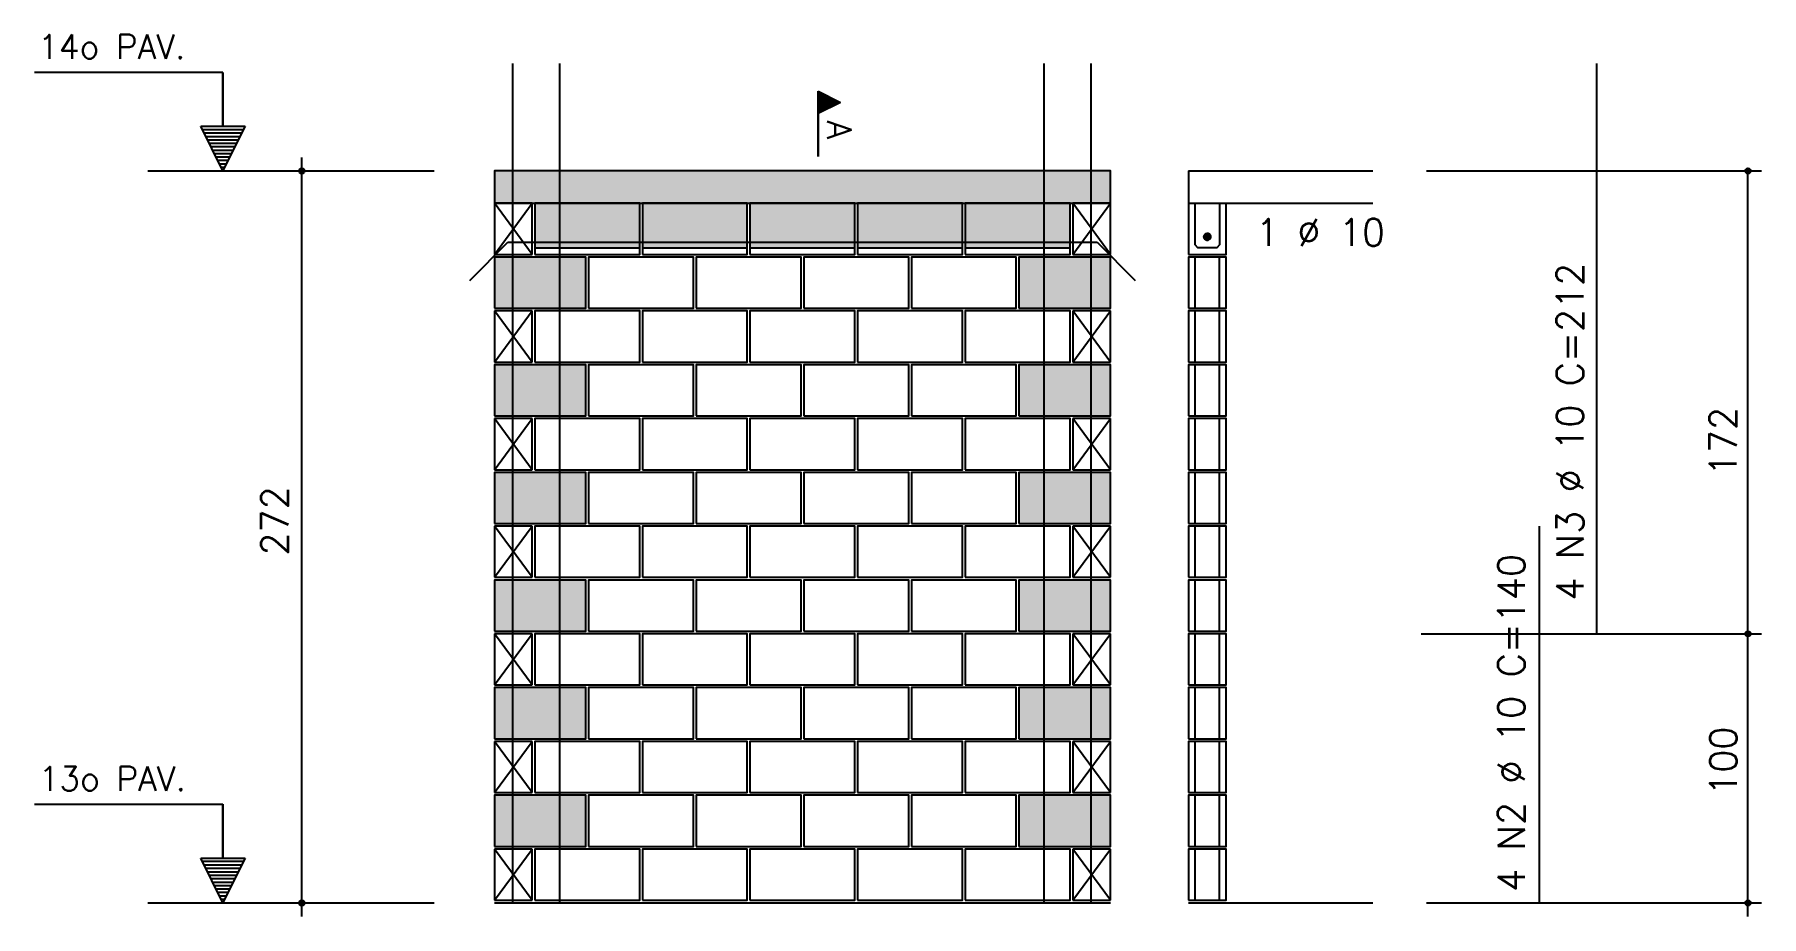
# Model space of a CAD drawing. Extents: x -1 to 122, y -1 to 61.
# Drawn here: x 64.99 to 77.83, y 9.88 to 16.44 of the extents above; entities that cross this region are included whole.
import ezdxf

# ---------------------------------------------------------------- set-up
doc = ezdxf.new("R2010")
doc.units = 0
doc.header["$MEASUREMENT"] = 0
for name, color, linetype in [('PENA_01', 1, 'CONTINUOUS'), ('PENA_02', 2, 'CONTINUOUS'), ('PENA_03', 3, 'CONTINUOUS'), ('PENA_05', 5, 'CONTINUOUS'), ('PENA_09', 254, 'CONTINUOUS'), ('PENA_11', 252, 'CONTINUOUS'), ('PENA_21', 100, 'CONTINUOUS')]:
    doc.layers.add(name, color=color, linetype=linetype)
doc.styles.get("Standard").update_dxf_attribs({"font": 'ROMANS.SHX'})

msp = doc.modelspace()

# ---------------------------------------------------------------- linework, layer by layer
at = {"layer": 'PENA_01', "linetype": 'Continuous'}
for p, q in [((65.827, 15.424), (67.958, 15.424)), ((68.705, 14.854), (69.485, 14.854)), ((69.505, 14.854), (70.285, 14.854)), ((70.305, 14.854), (71.085, 14.854)), ((71.105, 14.854), (71.885, 14.854)), ((71.905, 14.854), (72.685, 14.854)), ((65.827, 9.984), (67.958, 9.984))]:
    msp.add_line(p, q, dxfattribs=at)
at = {"layer": 'PENA_02', "linetype": 'Continuous'}
for p, q in [((68.685, 15.184), (68.405, 15.184)), ((68.405, 15.184), (68.405, 14.804)), ((68.685, 14.804), (68.685, 15.184)), ((72.985, 15.184), (72.705, 15.184)), ((72.705, 15.184), (72.705, 14.804)), ((72.985, 14.804), (72.985, 15.184)), ((68.405, 14.804), (68.685, 14.804)), ((72.705, 14.804), (72.985, 14.804)), ((68.685, 14.384), (68.405, 14.384)), ((68.405, 14.384), (68.405, 14.004)), ((68.685, 14.004), (68.685, 14.384)), ((72.985, 14.384), (72.705, 14.384)), ((72.705, 14.384), (72.705, 14.004)), ((72.985, 14.004), (72.985, 14.384)), ((68.405, 14.004), (68.685, 14.004)), ((72.705, 14.004), (72.985, 14.004)), ((68.685, 13.584), (68.405, 13.584)), ((68.405, 13.584), (68.405, 13.204)), ((68.685, 13.204), (68.685, 13.584)), ((72.985, 13.584), (72.705, 13.584)), ((72.705, 13.584), (72.705, 13.204)), ((72.985, 13.204), (72.985, 13.584)), ((68.405, 13.204), (68.685, 13.204)), ((72.705, 13.204), (72.985, 13.204)), ((68.685, 12.784), (68.405, 12.784)), ((68.405, 12.784), (68.405, 12.404)), ((68.685, 12.404), (68.685, 12.784)), ((72.985, 12.784), (72.705, 12.784)), ((72.705, 12.784), (72.705, 12.404)), ((72.985, 12.404), (72.985, 12.784)), ((68.405, 12.404), (68.685, 12.404)), ((72.705, 12.404), (72.985, 12.404)), ((68.685, 11.984), (68.405, 11.984)), ((68.405, 11.984), (68.405, 11.604)), ((68.685, 11.604), (68.685, 11.984)), ((72.985, 11.984), (72.705, 11.984)), ((72.705, 11.984), (72.705, 11.604)), ((72.985, 11.604), (72.985, 11.984)), ((68.405, 11.604), (68.685, 11.604)), ((72.705, 11.604), (72.985, 11.604)), ((68.685, 11.184), (68.405, 11.184)), ((68.405, 11.184), (68.405, 10.804)), ((68.685, 10.804), (68.685, 11.184)), ((72.985, 11.184), (72.705, 11.184)), ((72.705, 11.184), (72.705, 10.804)), ((72.985, 10.804), (72.985, 11.184)), ((68.405, 10.804), (68.685, 10.804)), ((72.705, 10.804), (72.985, 10.804)), ((68.685, 10.384), (68.405, 10.384)), ((68.405, 10.384), (68.405, 10.004)), ((68.685, 10.004), (68.685, 10.384)), ((72.985, 10.384), (72.705, 10.384)), ((72.705, 10.384), (72.705, 10.004)), ((72.985, 10.004), (72.985, 10.384)), ((68.405, 10.004), (68.685, 10.004)), ((68.405, 9.984), (72.985, 9.984)), ((72.705, 10.004), (72.985, 10.004))]:
    msp.add_line(p, q, dxfattribs=at)
for points in [[(68.405, 15.184), (72.985, 15.184), (72.985, 15.424), (68.405, 15.424), (68.405, 15.184)], [(68.705, 14.804), (69.485, 14.804), (69.485, 15.184), (68.705, 15.184), (68.705, 14.804)], [(69.505, 14.804), (70.285, 14.804), (70.285, 15.184), (69.505, 15.184), (69.505, 14.804)], [(70.305, 14.804), (71.085, 14.804), (71.085, 15.184), (70.305, 15.184), (70.305, 14.804)], [(71.105, 14.804), (71.885, 14.804), (71.885, 15.184), (71.105, 15.184), (71.105, 14.804)], [(71.905, 14.804), (72.685, 14.804), (72.685, 15.184), (71.905, 15.184), (71.905, 14.804)], [(68.405, 14.404), (69.085, 14.404), (69.085, 14.784), (68.405, 14.784), (68.405, 14.404)], [(69.105, 14.404), (69.885, 14.404), (69.885, 14.784), (69.105, 14.784), (69.105, 14.404)], [(69.905, 14.404), (70.685, 14.404), (70.685, 14.784), (69.905, 14.784), (69.905, 14.404)], [(70.705, 14.404), (71.485, 14.404), (71.485, 14.784), (70.705, 14.784), (70.705, 14.404)], [(71.505, 14.404), (72.285, 14.404), (72.285, 14.784), (71.505, 14.784), (71.505, 14.404)], [(72.305, 14.404), (72.985, 14.404), (72.985, 14.784), (72.305, 14.784), (72.305, 14.404)], [(68.705, 14.004), (69.485, 14.004), (69.485, 14.384), (68.705, 14.384), (68.705, 14.004)], [(69.505, 14.004), (70.285, 14.004), (70.285, 14.384), (69.505, 14.384), (69.505, 14.004)], [(70.305, 14.004), (71.085, 14.004), (71.085, 14.384), (70.305, 14.384), (70.305, 14.004)], [(71.105, 14.004), (71.885, 14.004), (71.885, 14.384), (71.105, 14.384), (71.105, 14.004)], [(71.905, 14.004), (72.685, 14.004), (72.685, 14.384), (71.905, 14.384), (71.905, 14.004)], [(68.405, 13.604), (69.085, 13.604), (69.085, 13.984), (68.405, 13.984), (68.405, 13.604)], [(69.105, 13.604), (69.885, 13.604), (69.885, 13.984), (69.105, 13.984), (69.105, 13.604)], [(69.905, 13.604), (70.685, 13.604), (70.685, 13.984), (69.905, 13.984), (69.905, 13.604)], [(70.705, 13.604), (71.485, 13.604), (71.485, 13.984), (70.705, 13.984), (70.705, 13.604)], [(71.505, 13.604), (72.285, 13.604), (72.285, 13.984), (71.505, 13.984), (71.505, 13.604)], [(72.305, 13.604), (72.985, 13.604), (72.985, 13.984), (72.305, 13.984), (72.305, 13.604)], [(68.705, 13.204), (69.485, 13.204), (69.485, 13.584), (68.705, 13.584), (68.705, 13.204)], [(69.505, 13.204), (70.285, 13.204), (70.285, 13.584), (69.505, 13.584), (69.505, 13.204)], [(70.305, 13.204), (71.085, 13.204), (71.085, 13.584), (70.305, 13.584), (70.305, 13.204)], [(71.105, 13.204), (71.885, 13.204), (71.885, 13.584), (71.105, 13.584), (71.105, 13.204)], [(71.905, 13.204), (72.685, 13.204), (72.685, 13.584), (71.905, 13.584), (71.905, 13.204)], [(68.405, 12.804), (69.085, 12.804), (69.085, 13.184), (68.405, 13.184), (68.405, 12.804)], [(69.105, 12.804), (69.885, 12.804), (69.885, 13.184), (69.105, 13.184), (69.105, 12.804)], [(69.905, 12.804), (70.685, 12.804), (70.685, 13.184), (69.905, 13.184), (69.905, 12.804)], [(70.705, 12.804), (71.485, 12.804), (71.485, 13.184), (70.705, 13.184), (70.705, 12.804)], [(71.505, 12.804), (72.285, 12.804), (72.285, 13.184), (71.505, 13.184), (71.505, 12.804)], [(72.305, 12.804), (72.985, 12.804), (72.985, 13.184), (72.305, 13.184), (72.305, 12.804)], [(68.705, 12.404), (69.485, 12.404), (69.485, 12.784), (68.705, 12.784), (68.705, 12.404)], [(69.505, 12.404), (70.285, 12.404), (70.285, 12.784), (69.505, 12.784), (69.505, 12.404)], [(70.305, 12.404), (71.085, 12.404), (71.085, 12.784), (70.305, 12.784), (70.305, 12.404)], [(71.105, 12.404), (71.885, 12.404), (71.885, 12.784), (71.105, 12.784), (71.105, 12.404)], [(71.905, 12.404), (72.685, 12.404), (72.685, 12.784), (71.905, 12.784), (71.905, 12.404)], [(68.405, 12.004), (69.085, 12.004), (69.085, 12.384), (68.405, 12.384), (68.405, 12.004)], [(69.105, 12.004), (69.885, 12.004), (69.885, 12.384), (69.105, 12.384), (69.105, 12.004)], [(69.905, 12.004), (70.685, 12.004), (70.685, 12.384), (69.905, 12.384), (69.905, 12.004)], [(70.705, 12.004), (71.485, 12.004), (71.485, 12.384), (70.705, 12.384), (70.705, 12.004)], [(71.505, 12.004), (72.285, 12.004), (72.285, 12.384), (71.505, 12.384), (71.505, 12.004)], [(72.305, 12.004), (72.985, 12.004), (72.985, 12.384), (72.305, 12.384), (72.305, 12.004)], [(68.705, 11.604), (69.485, 11.604), (69.485, 11.984), (68.705, 11.984), (68.705, 11.604)], [(69.505, 11.604), (70.285, 11.604), (70.285, 11.984), (69.505, 11.984), (69.505, 11.604)], [(70.305, 11.604), (71.085, 11.604), (71.085, 11.984), (70.305, 11.984), (70.305, 11.604)], [(71.105, 11.604), (71.885, 11.604), (71.885, 11.984), (71.105, 11.984), (71.105, 11.604)], [(71.905, 11.604), (72.685, 11.604), (72.685, 11.984), (71.905, 11.984), (71.905, 11.604)], [(68.405, 11.204), (69.085, 11.204), (69.085, 11.584), (68.405, 11.584), (68.405, 11.204)], [(69.105, 11.204), (69.885, 11.204), (69.885, 11.584), (69.105, 11.584), (69.105, 11.204)], [(69.905, 11.204), (70.685, 11.204), (70.685, 11.584), (69.905, 11.584), (69.905, 11.204)], [(70.705, 11.204), (71.485, 11.204), (71.485, 11.584), (70.705, 11.584), (70.705, 11.204)], [(71.505, 11.204), (72.285, 11.204), (72.285, 11.584), (71.505, 11.584), (71.505, 11.204)], [(72.305, 11.204), (72.985, 11.204), (72.985, 11.584), (72.305, 11.584), (72.305, 11.204)], [(68.705, 10.804), (69.485, 10.804), (69.485, 11.184), (68.705, 11.184), (68.705, 10.804)], [(69.505, 10.804), (70.285, 10.804), (70.285, 11.184), (69.505, 11.184), (69.505, 10.804)], [(70.305, 10.804), (71.085, 10.804), (71.085, 11.184), (70.305, 11.184), (70.305, 10.804)], [(71.105, 10.804), (71.885, 10.804), (71.885, 11.184), (71.105, 11.184), (71.105, 10.804)], [(71.905, 10.804), (72.685, 10.804), (72.685, 11.184), (71.905, 11.184), (71.905, 10.804)], [(68.405, 10.404), (69.085, 10.404), (69.085, 10.784), (68.405, 10.784), (68.405, 10.404)], [(69.105, 10.404), (69.885, 10.404), (69.885, 10.784), (69.105, 10.784), (69.105, 10.404)], [(69.905, 10.404), (70.685, 10.404), (70.685, 10.784), (69.905, 10.784), (69.905, 10.404)], [(70.705, 10.404), (71.485, 10.404), (71.485, 10.784), (70.705, 10.784), (70.705, 10.404)], [(71.505, 10.404), (72.285, 10.404), (72.285, 10.784), (71.505, 10.784), (71.505, 10.404)], [(72.305, 10.404), (72.985, 10.404), (72.985, 10.784), (72.305, 10.784), (72.305, 10.404)], [(68.705, 10.004), (69.485, 10.004), (69.485, 10.384), (68.705, 10.384), (68.705, 10.004)], [(69.505, 10.004), (70.285, 10.004), (70.285, 10.384), (69.505, 10.384), (69.505, 10.004)], [(70.305, 10.004), (71.085, 10.004), (71.085, 10.384), (70.305, 10.384), (70.305, 10.004)], [(71.105, 10.004), (71.885, 10.004), (71.885, 10.384), (71.105, 10.384), (71.105, 10.004)], [(71.905, 10.004), (72.685, 10.004), (72.685, 10.384), (71.905, 10.384), (71.905, 10.004)]]:
    msp.add_lwpolyline(points, dxfattribs=at)
for centre, radius in [((66.973, 15.424), 0.02), ((66.973, 15.424), 0.01), ((77.725, 15.424), 0.02), ((77.725, 15.424), 0.01), ((77.725, 11.984), 0.02), ((77.725, 11.984), 0.01), ((66.973, 9.984), 0.02), ((66.973, 9.984), 0.01), ((77.725, 9.984), 0.02), ((77.725, 9.984), 0.01)]:
    msp.add_circle(centre, radius, dxfattribs=at)
at = {"layer": 'PENA_03', "linetype": 'Continuous'}
for p, q in [((66.386, 16.156), (64.986, 16.156)), ((66.386, 15.756), (66.386, 16.156)), ((66.387, 15.756), (66.387, 16.157)), ((70.812, 15.531), (70.812, 16.017)), ((70.812, 16.017), (70.978, 15.934)), ((70.813, 16.016), (70.813, 15.852)), ((70.813, 16.016), (70.976, 15.934)), ((70.976, 15.934), (70.813, 15.852)), ((70.978, 15.934), (70.813, 15.852)), ((70.825, 16.011), (70.825, 15.858)), ((70.838, 16.004), (70.838, 15.864)), ((70.85, 15.998), (70.85, 15.87)), ((70.863, 15.992), (70.863, 15.877)), ((70.876, 15.985), (70.876, 15.883)), ((70.889, 15.979), (70.889, 15.89)), ((70.901, 15.973), (70.901, 15.896)), ((70.914, 15.966), (70.914, 15.902)), ((70.927, 15.96), (70.927, 15.909)), ((70.94, 15.953), (70.94, 15.915)), ((70.952, 15.947), (70.952, 15.921)), ((70.965, 15.941), (70.965, 15.928)), ((70.813, 15.852), (70.813, 15.531)), ((66.386, 15.424), (66.221, 15.756)), ((66.221, 15.756), (66.386, 15.756)), ((66.386, 15.427), (66.223, 15.755)), ((66.55, 15.755), (66.223, 15.755)), ((66.54, 15.731), (66.233, 15.731)), ((66.527, 15.705), (66.246, 15.705)), ((66.514, 15.679), (66.259, 15.679)), ((66.552, 15.756), (66.386, 15.424)), ((66.55, 15.755), (66.386, 15.427)), ((66.387, 15.756), (66.552, 15.756)), ((66.501, 15.654), (66.272, 15.654)), ((66.489, 15.628), (66.284, 15.628)), ((66.476, 15.603), (66.297, 15.603)), ((66.463, 15.577), (66.31, 15.577)), ((66.45, 15.552), (66.323, 15.552)), ((66.438, 15.526), (66.335, 15.526)), ((66.425, 15.501), (66.348, 15.501)), ((66.412, 15.475), (66.361, 15.475)), ((66.399, 15.45), (66.374, 15.45)), ((66.973, 9.884), (66.973, 15.524)), ((73.565, 15.424), (73.565, 14.804)), ((73.565, 15.424), (74.936, 15.424)), ((75.336, 15.424), (77.825, 15.424)), ((77.725, 9.884), (77.725, 15.424)), ((68.405, 14.804), (68.685, 15.184)), ((68.685, 14.804), (68.405, 15.184)), ((72.705, 14.804), (72.985, 15.184)), ((72.985, 14.804), (72.705, 15.184)), ((73.565, 15.184), (74.936, 15.184)), ((73.615, 14.404), (73.615, 14.784)), ((73.795, 14.404), (73.795, 14.784)), ((68.405, 14.004), (68.685, 14.384)), ((68.685, 14.004), (68.405, 14.384)), ((72.705, 14.004), (72.985, 14.384)), ((72.985, 14.004), (72.705, 14.384)), ((73.615, 14.004), (73.615, 14.384)), ((73.795, 14.004), (73.795, 14.384)), ((73.615, 13.604), (73.615, 13.984)), ((73.795, 13.604), (73.795, 13.984)), ((68.405, 13.204), (68.685, 13.584)), ((68.685, 13.204), (68.405, 13.584)), ((72.705, 13.204), (72.985, 13.584)), ((72.985, 13.204), (72.705, 13.584)), ((73.615, 13.204), (73.615, 13.584)), ((73.795, 13.204), (73.795, 13.584)), ((73.615, 12.804), (73.615, 13.184)), ((73.795, 12.804), (73.795, 13.184)), ((68.405, 12.404), (68.685, 12.784)), ((68.685, 12.404), (68.405, 12.784)), ((72.705, 12.404), (72.985, 12.784)), ((72.985, 12.404), (72.705, 12.784)), ((73.615, 12.404), (73.615, 12.784)), ((73.795, 12.404), (73.795, 12.784)), ((73.615, 12.004), (73.615, 12.384)), ((73.795, 12.004), (73.795, 12.384)), ((68.405, 11.604), (68.685, 11.984)), ((68.685, 11.604), (68.405, 11.984)), ((72.705, 11.604), (72.985, 11.984)), ((72.985, 11.604), (72.705, 11.984)), ((73.615, 11.604), (73.615, 11.984)), ((73.795, 11.604), (73.795, 11.984)), ((75.294, 11.984), (77.825, 11.984)), ((73.615, 11.204), (73.615, 11.584)), ((73.795, 11.204), (73.795, 11.584)), ((68.405, 10.804), (68.685, 11.184)), ((68.685, 10.804), (68.405, 11.184)), ((72.705, 10.804), (72.985, 11.184)), ((72.985, 10.804), (72.705, 11.184)), ((73.615, 10.804), (73.615, 11.184)), ((73.795, 10.804), (73.795, 11.184)), ((66.386, 10.716), (64.986, 10.716)), ((66.386, 10.316), (66.386, 10.716)), ((66.387, 10.316), (66.387, 10.717)), ((73.615, 10.404), (73.615, 10.784)), ((73.795, 10.404), (73.795, 10.784)), ((66.386, 9.984), (66.221, 10.316)), ((66.221, 10.316), (66.386, 10.316)), ((66.386, 9.987), (66.223, 10.315)), ((66.55, 10.315), (66.223, 10.315)), ((66.54, 10.291), (66.233, 10.291)), ((66.552, 10.316), (66.386, 9.984)), ((66.55, 10.315), (66.386, 9.987)), ((66.387, 10.316), (66.552, 10.316)), ((68.405, 10.004), (68.685, 10.384)), ((68.685, 10.004), (68.405, 10.384)), ((72.705, 10.004), (72.985, 10.384)), ((72.985, 10.004), (72.705, 10.384)), ((73.615, 10.004), (73.615, 10.384)), ((73.795, 10.004), (73.795, 10.384)), ((66.527, 10.265), (66.246, 10.265)), ((66.514, 10.239), (66.259, 10.239)), ((66.501, 10.214), (66.272, 10.214)), ((66.489, 10.188), (66.284, 10.188)), ((66.476, 10.163), (66.297, 10.163)), ((66.463, 10.137), (66.31, 10.137)), ((66.45, 10.112), (66.323, 10.112)), ((66.438, 10.086), (66.335, 10.086)), ((66.425, 10.061), (66.348, 10.061)), ((66.412, 10.035), (66.361, 10.035)), ((66.399, 10.01), (66.374, 10.01)), ((73.565, 9.984), (74.936, 9.984)), ((75.336, 9.984), (77.825, 9.984))]:
    msp.add_line(p, q, dxfattribs=at)
for points in [[(73.565, 14.804), (73.845, 14.804), (73.845, 15.184)], [(73.795, 15.184), (73.795, 14.874), (73.775, 14.854), (73.635, 14.854), (73.615, 14.874), (73.615, 15.184)], [(73.73, 14.935), (73.728, 14.945), (73.721, 14.954), (73.712, 14.959), (73.702, 14.96), (73.692, 14.957), (73.684, 14.95), (73.68, 14.94), (73.68, 14.93), (73.684, 14.921), (73.692, 14.914), (73.702, 14.91), (73.712, 14.911), (73.721, 14.917), (73.728, 14.925), (73.73, 14.935)], [(73.565, 14.404), (73.845, 14.404), (73.845, 14.784), (73.565, 14.784), (73.565, 14.404)], [(73.565, 14.004), (73.845, 14.004), (73.845, 14.384), (73.565, 14.384), (73.565, 14.004)], [(73.565, 13.604), (73.845, 13.604), (73.845, 13.984), (73.565, 13.984), (73.565, 13.604)], [(73.565, 13.204), (73.845, 13.204), (73.845, 13.584), (73.565, 13.584), (73.565, 13.204)], [(73.565, 12.804), (73.845, 12.804), (73.845, 13.184), (73.565, 13.184), (73.565, 12.804)], [(73.565, 12.404), (73.845, 12.404), (73.845, 12.784), (73.565, 12.784), (73.565, 12.404)], [(73.565, 12.004), (73.845, 12.004), (73.845, 12.384), (73.565, 12.384), (73.565, 12.004)], [(73.565, 11.604), (73.845, 11.604), (73.845, 11.984), (73.565, 11.984), (73.565, 11.604)], [(73.565, 11.204), (73.845, 11.204), (73.845, 11.584), (73.565, 11.584), (73.565, 11.204)], [(73.565, 10.804), (73.845, 10.804), (73.845, 11.184), (73.565, 11.184), (73.565, 10.804)], [(73.565, 10.404), (73.845, 10.404), (73.845, 10.784), (73.565, 10.784), (73.565, 10.404)], [(73.565, 10.004), (73.845, 10.004), (73.845, 10.384), (73.565, 10.384), (73.565, 10.004)]]:
    msp.add_lwpolyline(points, dxfattribs=at)
msp.add_circle((73.705, 14.935), 0.025, dxfattribs=at)
for points in [[(73.73, 14.935), (73.684, 14.95), (73.68, 14.94)], [(73.73, 14.935), (73.68, 14.94), (73.68, 14.93)], [(73.73, 14.935), (73.68, 14.93), (73.684, 14.921)], [(73.73, 14.935), (73.692, 14.957), (73.681, 14.944)], [(73.73, 14.935), (73.681, 14.944), (73.681, 14.927)], [(73.73, 14.935), (73.681, 14.927), (73.692, 14.914)], [(73.73, 14.935), (73.692, 14.957), (73.684, 14.95)], [(73.73, 14.935), (73.684, 14.921), (73.692, 14.914)], [(73.73, 14.935), (73.709, 14.96), (73.692, 14.957)], [(73.73, 14.935), (73.702, 14.96), (73.692, 14.957)], [(73.73, 14.935), (73.692, 14.914), (73.709, 14.911)], [(73.73, 14.935), (73.692, 14.914), (73.702, 14.91)], [(73.73, 14.935), (73.712, 14.959), (73.702, 14.96)], [(73.73, 14.935), (73.702, 14.91), (73.712, 14.911)], [(73.73, 14.935), (73.724, 14.951), (73.709, 14.96)], [(73.73, 14.935), (73.709, 14.911), (73.724, 14.919)], [(73.73, 14.935), (73.721, 14.954), (73.712, 14.959)], [(73.73, 14.935), (73.712, 14.911), (73.721, 14.917)], [(73.73, 14.935), (73.728, 14.945), (73.721, 14.954)], [(73.73, 14.935), (73.721, 14.917), (73.728, 14.925)], [(73.73, 14.935), (73.724, 14.919), (73.73, 14.935)], [(73.73, 14.935), (73.728, 14.925), (73.73, 14.935)]]:
    msp.add_solid(points, dxfattribs=at)
at = {"layer": 'PENA_05', "linetype": 'Continuous'}
for p, q in [((76.601, 11.981), (76.601, 16.224)), ((68.222, 14.611), (68.505, 14.894)), ((68.505, 14.894), (72.885, 14.894)), ((72.885, 14.894), (73.168, 14.611)), ((76.175, 9.984), (76.175, 12.784))]:
    msp.add_line(p, q, dxfattribs=at)
for points in [[(68.54, 16.224), (68.54, 9.984)], [(68.89, 16.224), (68.89, 9.984)], [(72.49, 16.224), (72.49, 9.984)], [(72.84, 16.224), (72.84, 9.984)]]:
    msp.add_lwpolyline(points, dxfattribs=at)
at = {"layer": 'PENA_09', "linetype": 'Continuous'}
for points in [[(68.705, 14.854), (69.485, 14.854), (69.485, 15.184), (68.705, 15.184), (68.705, 14.854)], [(69.505, 14.854), (70.285, 14.854), (70.285, 15.184), (69.505, 15.184), (69.505, 14.854)], [(70.305, 14.854), (71.085, 14.854), (71.085, 15.184), (70.305, 15.184), (70.305, 14.854)], [(71.105, 14.854), (71.885, 14.854), (71.885, 15.184), (71.105, 15.184), (71.105, 14.854)], [(71.905, 14.854), (72.685, 14.854), (72.685, 15.184), (71.905, 15.184), (71.905, 14.854)]]:
    msp.add_lwpolyline(points, dxfattribs=at)
for points in [[(68.705, 14.854), (69.485, 14.854), (69.485, 15.184)], [(68.705, 14.854), (69.485, 15.184), (68.705, 15.184)], [(68.705, 14.854), (68.705, 15.184), (68.705, 14.854)], [(69.505, 14.854), (70.285, 14.854), (70.285, 15.184)], [(69.505, 14.854), (70.285, 15.184), (69.505, 15.184)], [(69.505, 14.854), (69.505, 15.184), (69.505, 14.854)], [(70.305, 14.854), (71.085, 14.854), (71.085, 15.184)], [(70.305, 14.854), (71.085, 15.184), (70.305, 15.184)], [(70.305, 14.854), (70.305, 15.184), (70.305, 14.854)], [(71.105, 14.854), (71.885, 14.854), (71.885, 15.184)], [(71.105, 14.854), (71.885, 15.184), (71.105, 15.184)], [(71.105, 14.854), (71.105, 15.184), (71.105, 14.854)], [(71.905, 14.854), (72.685, 14.854), (72.685, 15.184)], [(71.905, 14.854), (72.685, 15.184), (71.905, 15.184)], [(71.905, 14.854), (71.905, 15.184), (71.905, 14.854)]]:
    msp.add_solid(points, dxfattribs=at)
at = {"layer": 'PENA_11', "linetype": 'Continuous'}
for points in [[(68.405, 15.184), (72.985, 15.184), (72.985, 15.424)], [(68.405, 15.184), (72.985, 15.424), (68.405, 15.424)], [(68.405, 15.184), (68.405, 15.424), (68.405, 15.184)]]:
    msp.add_solid(points, dxfattribs=at)
at = {"layer": 'PENA_21', "linetype": 'Continuous'}
for points in [[(68.405, 14.404), (69.085, 14.404), (69.085, 14.784), (68.405, 14.784), (68.405, 14.404)], [(72.305, 14.404), (72.985, 14.404), (72.985, 14.784), (72.305, 14.784), (72.305, 14.404)], [(68.405, 13.604), (69.085, 13.604), (69.085, 13.984), (68.405, 13.984), (68.405, 13.604)], [(72.305, 13.604), (72.985, 13.604), (72.985, 13.984), (72.305, 13.984), (72.305, 13.604)], [(68.405, 12.804), (69.085, 12.804), (69.085, 13.184), (68.405, 13.184), (68.405, 12.804)], [(72.305, 12.804), (72.985, 12.804), (72.985, 13.184), (72.305, 13.184), (72.305, 12.804)], [(68.405, 12.004), (69.085, 12.004), (69.085, 12.384), (68.405, 12.384), (68.405, 12.004)], [(72.305, 12.004), (72.985, 12.004), (72.985, 12.384), (72.305, 12.384), (72.305, 12.004)], [(68.405, 11.204), (69.085, 11.204), (69.085, 11.584), (68.405, 11.584), (68.405, 11.204)], [(72.305, 11.204), (72.985, 11.204), (72.985, 11.584), (72.305, 11.584), (72.305, 11.204)], [(68.405, 10.404), (69.085, 10.404), (69.085, 10.784), (68.405, 10.784), (68.405, 10.404)], [(72.305, 10.404), (72.985, 10.404), (72.985, 10.784), (72.305, 10.784), (72.305, 10.404)]]:
    msp.add_lwpolyline(points, dxfattribs=at)
for points in [[(68.405, 14.404), (69.085, 14.404), (69.085, 14.784)], [(68.405, 14.404), (69.085, 14.784), (68.405, 14.784)], [(68.405, 14.404), (68.405, 14.784), (68.405, 14.404)], [(72.305, 14.404), (72.985, 14.404), (72.985, 14.784)], [(72.305, 14.404), (72.985, 14.784), (72.305, 14.784)], [(72.305, 14.404), (72.305, 14.784), (72.305, 14.404)], [(68.405, 13.604), (69.085, 13.604), (69.085, 13.984)], [(68.405, 13.604), (69.085, 13.984), (68.405, 13.984)], [(68.405, 13.604), (68.405, 13.984), (68.405, 13.604)], [(72.305, 13.604), (72.985, 13.604), (72.985, 13.984)], [(72.305, 13.604), (72.985, 13.984), (72.305, 13.984)], [(72.305, 13.604), (72.305, 13.984), (72.305, 13.604)], [(68.405, 12.804), (69.085, 12.804), (69.085, 13.184)], [(68.405, 12.804), (69.085, 13.184), (68.405, 13.184)], [(68.405, 12.804), (68.405, 13.184), (68.405, 12.804)], [(72.305, 12.804), (72.985, 12.804), (72.985, 13.184)], [(72.305, 12.804), (72.985, 13.184), (72.305, 13.184)], [(72.305, 12.804), (72.305, 13.184), (72.305, 12.804)], [(68.405, 12.004), (69.085, 12.004), (69.085, 12.384)], [(68.405, 12.004), (69.085, 12.384), (68.405, 12.384)], [(68.405, 12.004), (68.405, 12.384), (68.405, 12.004)], [(72.305, 12.004), (72.985, 12.004), (72.985, 12.384)], [(72.305, 12.004), (72.985, 12.384), (72.305, 12.384)], [(72.305, 12.004), (72.305, 12.384), (72.305, 12.004)], [(68.405, 11.204), (69.085, 11.204), (69.085, 11.584)], [(68.405, 11.204), (69.085, 11.584), (68.405, 11.584)], [(68.405, 11.204), (68.405, 11.584), (68.405, 11.204)], [(72.305, 11.204), (72.985, 11.204), (72.985, 11.584)], [(72.305, 11.204), (72.985, 11.584), (72.305, 11.584)], [(72.305, 11.204), (72.305, 11.584), (72.305, 11.204)], [(68.405, 10.404), (69.085, 10.404), (69.085, 10.784)], [(68.405, 10.404), (69.085, 10.784), (68.405, 10.784)], [(68.405, 10.404), (68.405, 10.784), (68.405, 10.404)], [(72.305, 10.404), (72.985, 10.404), (72.985, 10.784)], [(72.305, 10.404), (72.985, 10.784), (72.305, 10.784)], [(72.305, 10.404), (72.305, 10.784), (72.305, 10.404)]]:
    msp.add_solid(points, dxfattribs=at)

# ---------------------------------------------------------------- texts
at = {"layer": 'PENA_03', "linetype": 'Continuous'}
for s, height, p in [('14o PAV.', 0.18, (65.012, 16.258)), ('1 %%c 10', 0.2, (74.066, 14.868)), ('13o PAV.', 0.18, (65.016, 10.818))]:
    msp.add_text(s, height=height, dxfattribs=at).set_placement(p)
for s, height, rotation, p in [('A', 0.18, 270, (70.879, 15.799)), ('4 N3 %%c 10 C=212', 0.2, 90, (76.502, 12.23)), ('172', 0.2, 90, (77.64, 13.156)), ('272', 0.2, 90, (66.871, 12.566)), ('4 N2 %%c 10 C=140', 0.2, 90, (76.065, 10.066)), ('100', 0.2, 90, (77.641, 10.78))]:
    msp.add_text(s, height=height, rotation=rotation, dxfattribs=at).set_placement(p)

doc.saveas('drawing.dxf')
